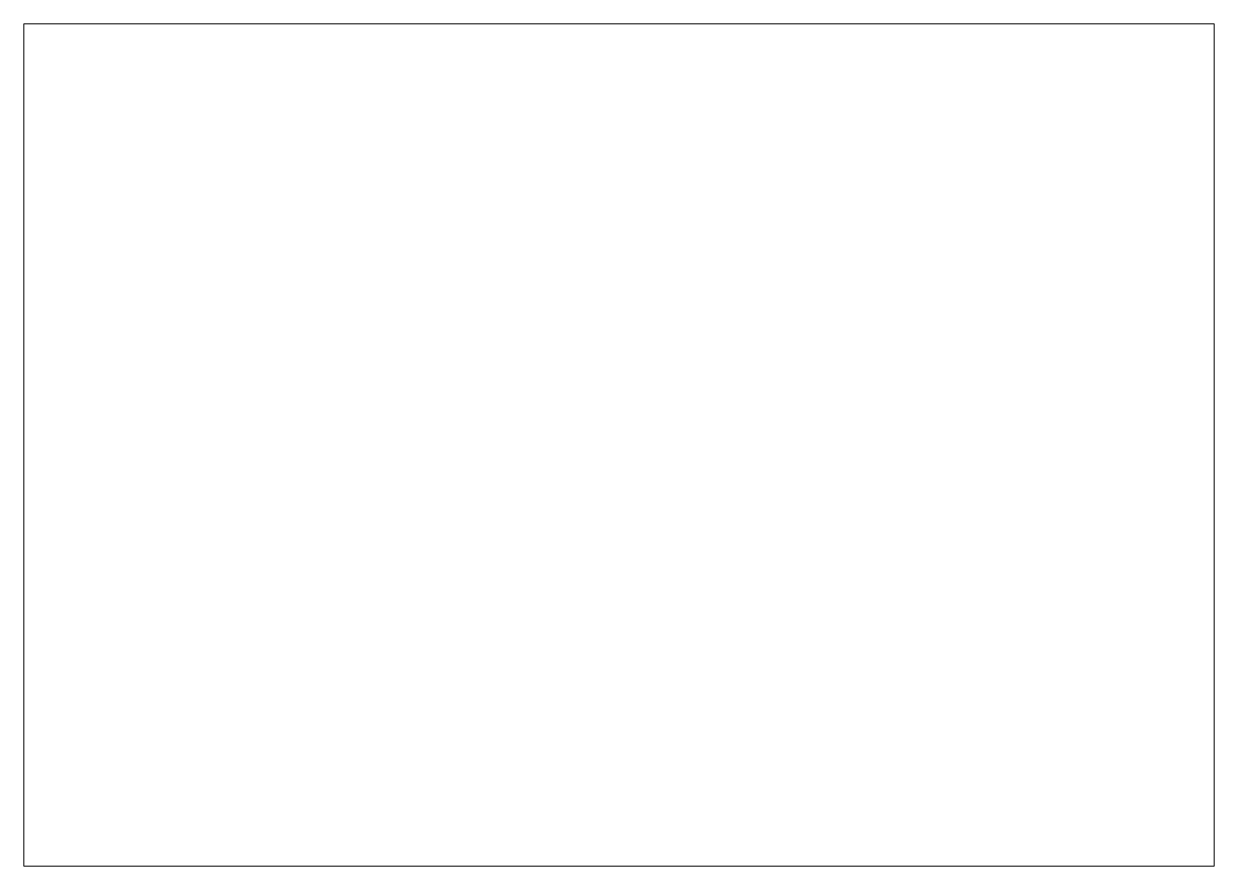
# Paper-space layout 'HDM_25' of a CAD drawing. Header units: millimetres. Extents: x 0 to 420, y 0 to 297.
# The model-space entities are those that its viewports show. They can reach past a viewport. Long polylines and large blocks are cut down to what shows.
import ezdxf

# ---------------------------------------------------------------- set-up
doc = ezdxf.new("R2010")
doc.units = ezdxf.units.MM
doc.layers.add('0-图框图名', color=2, linetype='Continuous')
doc.layers.add('AA_填充算量层', color=7, linetype='Continuous')

msp = doc.modelspace()

# ---------------------------------------------------------------- hatches: boundary and pattern name
at = {"layer": 'AA_填充算量层', "true_color": 0xffd700}
h = msp.add_hatch(dxfattribs=at)
h.set_pattern_fill('ANSI31', color=40, scale=0.8)
h.paths.add_polyline_path([(909.2142, -1877.3016), (909.4366, -1877.9688), (907.3868, -1877.9688), (907.0286, -1876.9038), (907.0286, -1876.9038)])
h = msp.add_hatch(dxfattribs=at)
h.set_pattern_fill('ANSI31', color=40, scale=0.8)
h.paths.add_polyline_path([(714.1637, -1877.75), (714.4911, -1877.738), (714.3407, -1877.7435), (714.5391, -1878.3386), (712.5391, -1878.3386), (712.3763, -1877.8505)])
at = {"layer": 'AA_填充算量层', "true_color": 0x6464ff}
h = msp.add_hatch(dxfattribs=at)
h.set_pattern_fill('ANSI31', color=171, scale=0.8)
h.paths.add_polyline_path([(730.6303, -1878.5), (730.6703, -1878.5), (731.4261, -1879.2867), (730.3906, -1878.3386), (730.5335, -1878.3386)])
h = msp.add_hatch(dxfattribs=at)
h.set_pattern_fill('ANSI31', color=171, scale=0.8)
h.paths.add_polyline_path([(950.8949, -2017.9377), (951.3384, -2018.3356), (951.3384, -2018.3356), (950.1893, -2018.2466)])

psp = doc.layouts.new('HDM_25')

# ---------------------------------------------------------------- viewports
at = {"layer": '0-图框图名'}
psp.add_viewport(center=(210, 148.5), size=(420, 297), view_center_point=(840, -1930.5), view_height=297, dxfattribs=at)

doc.saveas('drawing.dxf')
